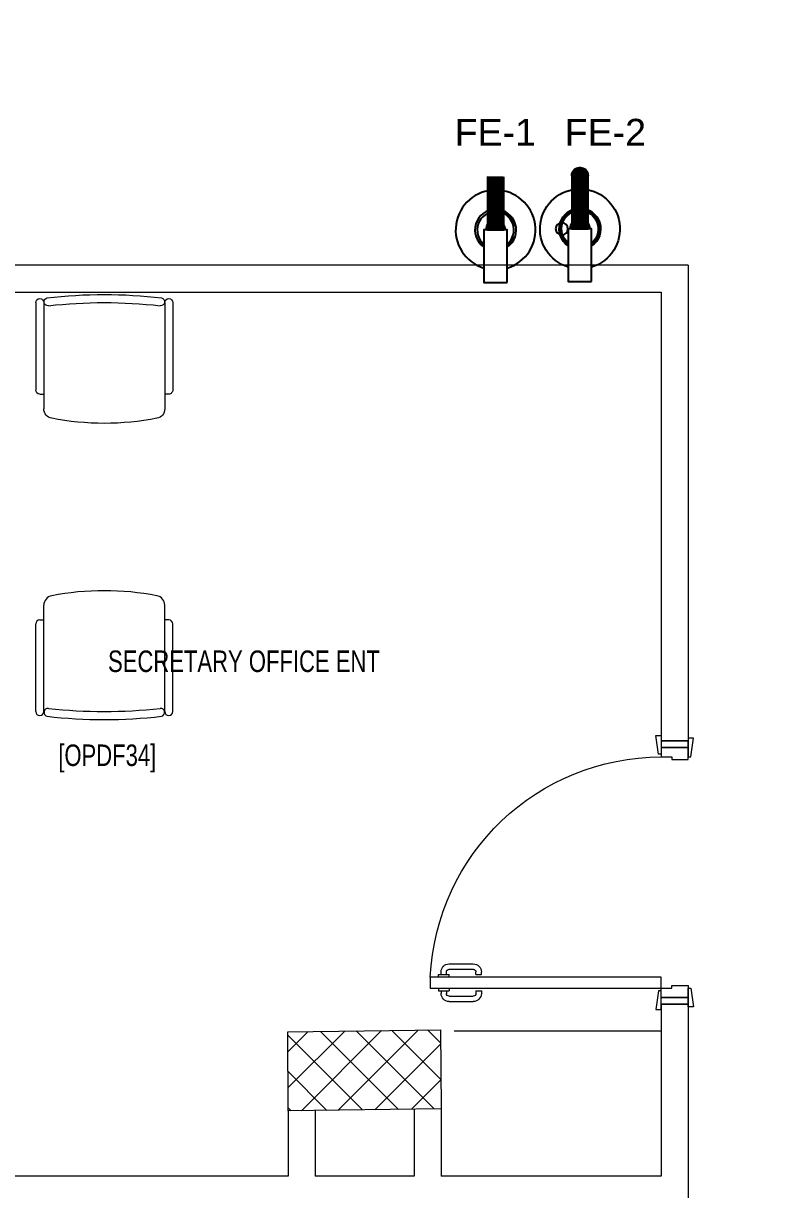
# Model space of a CAD drawing. Extents: x -234346 to 58427, y -132654 to -82394.
# Drawn here: x -31526 to -28752, y -109183 to -104843 of the extents above; entities that cross this region are included whole.
import ezdxf

# ---------------------------------------------------------------- set-up
doc = ezdxf.new("R2010")
doc.units = 0
doc.header["$LTSCALE"] = 8
doc.layers.get('0').update_dxf_attribs({"color": 9, "lineweight": 5})
for name, color, linetype in [('3-MEC-FIRE-EXTIN', 1, 'Continuous'), ('F-FIR-S-texts', 1, 'Continuous'), ('FIRE', 1, 'Continuous')]:
    doc.layers.add(name, color=color, linetype=linetype)
for name, color, linetype, lineweight in [('72_EGR_BASE_TEXT', 9, 'Continuous', 5), ('72_EGR_EQP_TAG', 9, 'Continuous', 5), ('C-HYDR-CTCH', 9, 'Continuous', 5), ('Hatch', 9, 'Continuous', 5), ('LOADING', 9, 'Continuous', 5), ('Structure', 9, 'Continuous', 5), ('Walls', 9, 'Continuous', 5), ('Wooden Joinery', 9, 'Continuous', 5)]:
    doc.layers.add(name, color=color, linetype=linetype, lineweight=lineweight)
doc.styles.add('ARIAL', font='arial.ttf')
doc.styles.add('X3G_ENTITY_9EC9', font='swisscl.ttf', dxfattribs={"height": 0.2})
doc.styles.add('X3G_ENTITY_9F38', font='swisscl.ttf', dxfattribs={"height": 0.2})

# ---------------------------------------------------------------- blocks, each defined once
blk = doc.blocks.new('A$C78DF3B07')
h = blk.add_hatch()
h.set_pattern_fill('ANSI31', color=256, scale=0.1, style=0)
h.set_pattern_definition([(45, (-107.481388, -137.98876), (-0.0088388348, 0.0088388348), [])])
edge = h.paths.add_edge_path()
edge.add_line((19.86, 5.97), (9.86, 5.97))
edge.add_line((9.86, 5.97), (9.86, 9.03))
edge.add_line((9.86, 9.03), (19.86, 9.03))
edge.add_arc((19.86, 7.5), 1.53, -90, 90, ccw=False)
at = {"ltscale": 1000}
for p, q in [((6.87, 9.69), (8.17, 10.99)), ((6.97, 9.69), (8.36, 11.08)), ((7.08, 9.69), (8.54, 11.15)), ((7.5, 10), (8.7, 11.2)), ((7.99, 10.39), (8.85, 11.24)), ((8.25, 10.54), (8.99, 11.28)), ((8.46, 10.64), (9.12, 11.31)), ((8.64, 10.71), (9.25, 11.33)), ((8.8, 10.77), (9.38, 11.35)), ((8.95, 10.82), (9.5, 11.36)), ((9.09, 10.85), (9.61, 11.37)), ((9.23, 10.88), (9.72, 11.38)), ((9.35, 10.9), (9.83, 11.38)), ((9.48, 10.92), (9.94, 11.38)), ((9.59, 10.93), (10.04, 11.37)), ((9.71, 10.94), (10.14, 11.37)), ((9.82, 10.94), (10.24, 11.36)), ((9.92, 10.94), (10.33, 11.35)), ((10.02, 10.94), (10.43, 11.34)), ((10.12, 10.93), (10.52, 11.32)), ((10.22, 10.92), (10.61, 11.31)), ((10.32, 10.91), (10.7, 11.29)), ((10.41, 10.9), (10.78, 11.27)), ((10.5, 10.88), (10.87, 11.25)), ((10.59, 10.86), (10.95, 11.22)), ((10.67, 10.84), (11.03, 11.2)), ((10.76, 10.82), (11.11, 11.17)), ((10.84, 10.8), (11.19, 11.14)), ((10.92, 10.77), (11.27, 11.12)), ((11, 10.75), (11.34, 11.09)), ((11.08, 10.72), (11.42, 11.05)), ((11.15, 10.69), (11.49, 11.02)), ((11.23, 10.66), (11.56, 10.99)), ((6.66, 9.69), (7.67, 10.7)), ((6.76, 9.69), (7.95, 10.88)), ((7.19, 9.69), (7.35, 9.86)), ((11.3, 10.62), (11.63, 10.95)), ((11.37, 10.59), (11.7, 10.92)), ((11.45, 10.55), (11.77, 10.88)), ((11.51, 10.52), (11.84, 10.84)), ((11.58, 10.48), (11.9, 10.8)), ((11.65, 10.44), (11.97, 10.76)), ((11.71, 10.4), (12.03, 10.72)), ((11.78, 10.36), (12.09, 10.67)), ((11.84, 10.31), (12.16, 10.63)), ((11.9, 10.27), (12.22, 10.58)), ((11.96, 10.22), (12.28, 10.54)), ((12.02, 10.18), (12.33, 10.49)), ((12.08, 10.13), (12.39, 10.44)), ((12.14, 10.08), (12.45, 10.39)), ((12.19, 10.03), (12.5, 10.34)), ((12.25, 9.98), (12.56, 10.29)), ((12.3, 9.92), (12.61, 10.24)), ((12.35, 9.87), (12.66, 10.18)), ((12.4, 9.82), (12.72, 10.13)), ((12.45, 9.76), (12.77, 10.07)), ((12.5, 9.7), (12.82, 10.01)), ((12.55, 9.64), (12.86, 9.96)), ((12.6, 9.58), (12.91, 9.9)), ((12.64, 9.52), (12.96, 9.84)), ((12.69, 9.46), (13, 9.78)), ((12.73, 9.4), (13.05, 9.71)), ((12.77, 9.33), (13.09, 9.65)), ((12.81, 9.27), (13.13, 9.59)), ((12.85, 9.2), (13.17, 9.52)), ((12.89, 9.13), (13.21, 9.46)), ((12.93, 9.06), (13.25, 9.39)), ((12.96, 8.99), (13.29, 9.32)), ((12.99, 8.92), (13.32, 9.25)), ((13.03, 8.85), (13.36, 9.18)), ((13.06, 8.77), (13.39, 9.11)), ((13.09, 8.7), (13.43, 9.03)), ((13.12, 8.62), (13.46, 8.96)), ((13.14, 8.54), (13.49, 8.88)), ((13.17, 8.46), (13.51, 8.8)), ((12.87, 5.82), (13.63, 6.59)), ((12.98, 6.04), (13.66, 6.73)), ((13.06, 6.23), (13.69, 6.86)), ((13.12, 6.39), (13.71, 6.98)), ((13.17, 6.55), (13.72, 7.1)), ((13.19, 8.37), (13.54, 8.73)), ((13.21, 8.29), (13.57, 8.65)), ((13.21, 6.69), (13.73, 7.22)), ((13.23, 8.2), (13.59, 8.56)), ((13.24, 6.83), (13.74, 7.33)), ((13.25, 8.11), (13.62, 8.48)), ((13.26, 8.02), (13.64, 8.4)), ((13.26, 6.96), (13.74, 7.44)), ((13.28, 7.93), (13.66, 8.31)), ((13.28, 7.08), (13.74, 7.55)), ((13.29, 7.83), (13.67, 8.22)), ((13.29, 7.74), (13.69, 8.13)), ((13.29, 7.2), (13.74, 7.65)), ((13.3, 7.63), (13.7, 8.04)), ((13.3, 7.53), (13.72, 7.94)), ((13.3, 7.42), (13.73, 7.85)), ((13.3, 7.31), (13.73, 7.75)), ((6.73, 5.2), (6.84, 5.31)), ((6.78, 5.14), (6.94, 5.31)), ((6.82, 5.08), (7.05, 5.31)), ((6.87, 5.02), (7.16, 5.31)), ((6.92, 4.97), (7.23, 5.28)), ((6.97, 4.91), (7.28, 5.22)), ((7.02, 4.86), (7.33, 5.17)), ((7.07, 4.8), (7.38, 5.11)), ((7.12, 4.75), (7.43, 5.06)), ((7.18, 4.7), (7.49, 5.01)), ((7.23, 4.64), (7.54, 4.95)), ((7.29, 4.59), (7.6, 4.9)), ((7.35, 4.54), (7.66, 4.86)), ((7.4, 4.5), (7.72, 4.81)), ((7.46, 4.45), (7.77, 4.76)), ((7.52, 4.4), (7.84, 4.72)), ((7.58, 4.36), (7.9, 4.67)), ((7.64, 4.31), (7.96, 4.63)), ((7.71, 4.27), (8.03, 4.59)), ((7.77, 4.23), (8.09, 4.55)), ((7.84, 4.19), (8.16, 4.51)), ((7.9, 4.15), (8.23, 4.47)), ((7.97, 4.11), (8.3, 4.43)), ((8.04, 4.07), (8.37, 4.4)), ((10.63, 3.7), (11.32, 4.38)), ((10.77, 3.73), (11.54, 4.49)), ((10.91, 3.76), (11.82, 4.67)), ((11.07, 3.81), (13.55, 6.29)), ((11.23, 3.87), (13.49, 6.13)), ((11.41, 3.94), (13.42, 5.95)), ((11.61, 4.03), (13.33, 5.75)), ((11.84, 4.16), (13.2, 5.52)), ((12.16, 4.37), (12.99, 5.2)), ((12.69, 5.54), (13.6, 6.45)), ((8.11, 4.04), (8.44, 4.36)), ((8.18, 4), (8.51, 4.33)), ((8.25, 3.97), (8.59, 4.3)), ((8.33, 3.93), (8.66, 4.27)), ((8.4, 3.9), (8.74, 4.24)), ((8.48, 3.87), (8.82, 4.22)), ((8.55, 3.84), (8.9, 4.19)), ((8.63, 3.82), (8.99, 4.17)), ((8.71, 3.79), (9.07, 4.15)), ((8.8, 3.77), (9.16, 4.13)), ((8.88, 3.74), (9.25, 4.11)), ((8.96, 3.72), (9.34, 4.1)), ((9.05, 3.7), (9.43, 4.08)), ((9.14, 3.69), (9.53, 4.07)), ((9.23, 3.67), (9.62, 4.07)), ((9.32, 3.66), (9.72, 4.06)), ((9.41, 3.64), (9.83, 4.06)), ((9.51, 3.63), (9.93, 4.06)), ((9.61, 3.63), (10.05, 4.06)), ((9.71, 3.62), (10.16, 4.07)), ((9.81, 3.62), (10.28, 4.08)), ((9.92, 3.62), (10.4, 4.1)), ((10.03, 3.62), (10.53, 4.12)), ((10.14, 3.63), (10.67, 4.15)), ((10.26, 3.64), (10.81, 4.19)), ((10.38, 3.65), (10.96, 4.24)), ((10.5, 3.67), (11.13, 4.3))]:
    blk.add_line(p, q, dxfattribs=at)
blk.add_lwpolyline([(0, 9.69), (9.86, 9.69), (9.86, 5.31), (0, 5.31)], close=True)
blk.add_lwpolyline([(19.86, 5.97), (9.86, 5.97), (9.86, 9.03), (19.86, 9.03)])
blk.add_circle((9.86, 4.09), 1.15, dxfattribs=at)
for radius, start, end in [(7.5, 196.9771, 163.0229), (3.88, 214.3568, 145.6432), (3.44, 218.9156, 140.4795), (1.83, 270, 90)]:
    blk.add_arc((9.86, 7.5), radius, start, end, dxfattribs=at)
blk.add_arc((19.86, 7.5), 1.53, 270, 90)
blk = doc.blocks.new('A$C1A9759E8')
at = {"ltscale": 0.001, "xscale": 1.25810685, "yscale": 1.25810685, "zscale": 1.25810685, "rotation": 180}
blk.add_blockref('A$C78DF3B07', (26.92, 18.86), dxfattribs=at)
blk = doc.blocks.new('FFFF')
at = {"layer": '3-MEC-FIRE-EXTIN'}
h = blk.add_hatch(dxfattribs=at)
h.set_pattern_fill('ANSI31', color=5, scale=1.981518, angle=90, style=0)
h.set_pattern_definition([(45, (-32656.4517, -107891.00772), (0.175143127, -0.175143127), [])])
edge = h.paths.add_edge_path()
edge.add_line((-29804, -105367.6), (-29804, -105565.8))
edge.add_line((-29804, -105565.8), (-29743.2, -105565.8))
edge.add_line((-29743.2, -105565.8), (-29743.2, -105367.6))
at = {"layer": '3-MEC-FIRE-EXTIN', "color": 5, "ltscale": 1000}
for p, q in [((-29802.5, -105504.1), (-29788.9, -105490.5)), ((-29798.8, -105502.5), (-29786.3, -105490)), ((-29795.5, -105501.3), (-29783.8, -105489.6)), ((-29753, -105500.8), (-29746.2, -105494)), ((-29751.4, -105501.4), (-29744.7, -105494.6)), ((-29749.9, -105501.9), (-29743.2, -105495.2)), ((-29748.4, -105502.5), (-29741.7, -105495.9)), ((-29746.9, -105503.1), (-29740.3, -105496.5)), ((-29745.4, -105503.8), (-29738.9, -105497.2)), ((-29744, -105504.4), (-29737.5, -105498)), ((-29742.6, -105505.1), (-29736.1, -105498.7)), ((-29741.2, -105505.8), (-29734.8, -105499.5)), ((-29739.8, -105506.6), (-29733.5, -105500.2)), ((-29738.5, -105507.4), (-29732.2, -105501.1)), ((-29737.2, -105508.2), (-29730.9, -105501.9)), ((-29735.9, -105509), (-29729.7, -105502.7)), ((-29734.7, -105509.8), (-29728.5, -105503.6)), ((-29733.5, -105510.7), (-29727.2, -105504.5)), ((-29732.3, -105511.6), (-29726.1, -105505.4)), ((-29731.1, -105512.5), (-29724.9, -105506.3)), ((-29729.9, -105513.5), (-29723.7, -105507.3)), ((-29728.8, -105514.4), (-29722.6, -105508.3)), ((-29727.7, -105515.4), (-29721.5, -105509.3)), ((-29726.6, -105516.5), (-29720.4, -105510.3)), ((-29725.5, -105517.5), (-29719.4, -105511.3)), ((-29724.5, -105518.5), (-29718.3, -105512.4)), ((-29723.5, -105519.6), (-29717.3, -105513.5)), ((-29722.5, -105520.7), (-29716.3, -105514.6)), ((-29721.5, -105521.9), (-29715.3, -105515.7)), ((-29720.5, -105523), (-29714.4, -105516.8)), ((-29719.6, -105524.2), (-29713.4, -105518)), ((-29718.7, -105525.4), (-29712.5, -105519.2)), ((-29717.8, -105526.6), (-29711.6, -105520.4)), ((-29717, -105527.9), (-29710.7, -105521.6)), ((-29716.1, -105529.1), (-29709.9, -105522.8)), ((-29715.3, -105530.4), (-29709, -105524.1)), ((-29714.5, -105531.7), (-29708.2, -105525.4)), ((-29713.8, -105533.1), (-29707.4, -105526.7)), ((-29713.1, -105534.5), (-29706.6, -105528)), ((-29712.4, -105535.9), (-29705.9, -105529.4)), ((-29711.7, -105537.3), (-29705.2, -105530.8)), ((-29711, -105538.7), (-29704.5, -105532.2)), ((-29710.4, -105540.2), (-29703.8, -105533.6)), ((-29709.8, -105541.7), (-29703.1, -105535)), ((-29709.3, -105543.3), (-29702.5, -105536.5)), ((-29708.7, -105544.8), (-29701.9, -105538)), ((-29708.2, -105546.4), (-29701.3, -105539.5)), ((-29707.8, -105548.1), (-29700.8, -105541.1)), ((-29707.3, -105549.7), (-29700.3, -105542.7)), ((-29706.9, -105551.5), (-29699.8, -105544.3)), ((-29730.2, -105621), (-29701.3, -105592.1)), ((-29730.2, -105623.1), (-29702.6, -105595.5)), ((-29723.9, -105612.6), (-29700.2, -105588.9)), ((-29834, -105613.4), (-29827.8, -105607.2)), ((-29833.1, -105614.6), (-29826.9, -105608.4)), ((-29832.1, -105615.7), (-29826, -105609.5)), ((-29831.2, -105616.8), (-29825, -105610.7)), ((-29830.2, -105617.9), (-29824, -105611.8)), ((-29829.1, -105619), (-29823, -105612.9)), ((-29828.1, -105620.1), (-29822, -105613.9)), ((-29827.1, -105621.1), (-29820.9, -105615)), ((-29826, -105622.1), (-29819.8, -105616)), ((-29824.9, -105623.1), (-29818.7, -105617)), ((-29823.8, -105624.1), (-29817.6, -105618)), ((-29822.6, -105625.1), (-29817, -105619.5)), ((-29821.5, -105626), (-29817, -105621.6)), ((-29820.3, -105627), (-29817, -105623.7)), ((-29819.1, -105627.9), (-29817, -105625.8)), ((-29730.2, -105625.2), (-29704.4, -105599.3)), ((-29730.2, -105627.3), (-29706.7, -105603.7)), ((-29730.2, -105618.8), (-29726.9, -105615.5)), ((-29730.1, -105629.3), (-29710.2, -105609.3))]:
    blk.add_line(p, q, dxfattribs=at)
at = {"layer": '3-MEC-FIRE-EXTIN', "color": 5}
blk.add_lwpolyline([(-29804, -105367.6), (-29804, -105565.8), (-29743.2, -105565.8), (-29743.2, -105367.6)], dxfattribs=at)
blk.add_lwpolyline([(-29730.2, -105761.2), (-29730.2, -105565.8), (-29817, -105565.8), (-29817, -105761.2)], close=True, dxfattribs=at)
at = {"layer": '3-MEC-FIRE-EXTIN', "color": 5, "ltscale": 1000}
for radius, start, end in [(148.6, 286.9771, 253.0229), (76.9, 304.3568, 235.6432), (68.2, 309.5205, 231.0844), (36.2, 0, 180)]:
    blk.add_arc((-29773.6, -105565.8), radius, start, end, dxfattribs=at)
at = {"layer": '3-MEC-FIRE-EXTIN', "xscale": -15.75000000065193, "yscale": 15.75, "zscale": 15.75, "rotation": 90}
blk.add_blockref('A$C1A9759E8', (-29311.3, -105333.3), dxfattribs=at)
at = {"layer": 'F-FIR-S-texts', "lineweight": 15, "style": 'ARIAL'}
for s, p in [('FE-1', (-29925.9, -105252.3)), ('FE-2', (-29516.5, -105252.3))]:
    blk.add_text(s, height=100, dxfattribs=at).set_placement(p)
blk = doc.blocks.new('A$C72370EFE')
at = {"layer": 'Wooden Joinery'}
for p, q in [((-0.01, -0.04), (-0.02, -0.04)), ((-0.01, -0.03), (-0.01, -0.07)), ((0, -0.03), (-0.01, -0.03)), ((0.04, -0.03), (0.05, -0.03)), ((0.05, -0.03), (0.05, -0.07)), ((0.05, -0.04), (0.06, -0.04)), ((-0.05, -0.07), (-0.05, -0.16)), ((-0.03, -0.07), (-0.03, -0.16)), ((-0.01, -0.06), (-0.02, -0.06)), ((0, -0.07), (-0.01, -0.07)), ((0.04, -0.07), (0.05, -0.07)), ((0.05, -0.06), (0.06, -0.06)), ((0.07, -0.07), (0.07, -0.16)), ((0.09, -0.07), (0.09, -0.16)), ((-0.01, -0.17), (-0.02, -0.17)), ((-0.01, -0.17), (-0.01, -0.19)), ((0.05, -0.17), (0.06, -0.17)), ((0.05, -0.17), (0.05, -0.19)), ((-0.01, -0.19), (-0.02, -0.19)), ((0.05, -0.19), (0.06, -0.19))]:
    blk.add_line(p, q, dxfattribs=at)
for centre, radius, start, end in [((-0.02, -0.07), 0.03, 90, 180), ((0.06, -0.07), 0.03, 0, 90), ((-0.02, -0.07), 0.01, 90, 180), ((0.06, -0.07), 0.01, 0, 90), ((-0.02, -0.16), 0.03, 180, 270), ((-0.02, -0.16), 0.01, 180, 270), ((0.06, -0.16), 0.01, 270, 0), ((0.06, -0.16), 0.03, 270, 0)]:
    blk.add_arc(centre, radius, start, end, dxfattribs=at)
blk = doc.blocks.new('A$C5DAD61B4')
at = {"layer": 'Wooden Joinery'}
for points in [[(80, 959.1), (80, 969.1), (10, 979.1), (10, 959.1)], [(940, 959.1), (940, 969.1), (1010, 979.1), (1010, 959.1)], [(70, 859.1), (70, 849.1), (0, 839.1), (0, 859.1)], [(120, 859.1), (120, 0), (80, 0), (80, 859.1)], [(950, 859.1), (950, 849.1), (1020, 839.1), (1020, 859.1)]]:
    blk.add_lwpolyline(points, close=True, dxfattribs=at)
for points in [[(45, 859.1), (45, 959.1), (20, 959.1), (20, 859.1), (45, 859.1)], [(45, 859.1), (80, 859.1), (80, 899.1), (90, 899.1), (90, 959.1), (45, 959.1), (45, 859.1)], [(975, 859.1), (940, 859.1), (940, 899.1), (930, 899.1), (930, 959.1), (975, 959.1), (975, 859.1)], [(975, 859.1), (975, 959.1), (1000, 959.1), (1000, 859.1), (975, 859.1)]]:
    blk.add_lwpolyline(points, dxfattribs=at)
blk.add_arc((80, 859.1), 860, 272.666, 0, dxfattribs=at)
at = {"layer": 'Wooden Joinery', "xscale": 999.9999999998854, "yscale": 999.9999999998854, "zscale": 999.9999999998854, "rotation": 180}
blk.add_blockref('A$C72370EFE', (120, 0), dxfattribs=at)
blk = doc.blocks.new('A$C47696aed')
at = {"layer": 'Hatch'}
h = blk.add_hatch(dxfattribs=at)
h.set_pattern_fill('ANSI37', color=256, scale=30)
h.paths.add_polyline_path([(50952.7, 21917.9), (50348.7, 21909.7), (50352.6, 21621.3), (50956.6, 21629.5)])
h.paths.add_polyline_path([(43791.9, 21910.1), (43208.4, 21904.7), (43188.5, 21613.3), (43772, 21618.7)])
h.paths.add_polyline_path([(29414.9, 21902.8), (28815.8, 21898.7), (28810.1, 21605.6), (29409.2, 21609.7)])
h.paths.add_polyline_path([(36600.2, 21904.9), (35999, 21897.4), (35990.7, 21611.8), (36591.9, 21619.3)])
h.paths.add_polyline_path([(22195.7, 21912), (21589.3, 21890.2), (21603.8, 21597.6), (22210.2, 21619.5)])
h.paths.add_polyline_path([(15459.1, 21901.7), (14237.2, 21925.6), (14230.7, 21629.5), (15452.7, 21605.5)])
h.paths.add_polyline_path([(15473.2, 14701.6), (14258.2, 14685.8), (14244.7, 14393.4), (15459.7, 14409.1)])
h.paths.add_polyline_path([(15447.1, 7508.4), (14244, 7492.4), (14238.3, 7199.4), (15441.4, 7215.3)])
h.paths.add_polyline_path([(15465.6, 309.7), (14269, 298.3), (14271.8, 3.8), (15468.5, 15.2)])
h.paths.add_polyline_path([(7830.6, 311.8), (7227.1, 308.1), (7237.7, 22.6), (7841.3, 26.3)])
h.paths.add_polyline_path([(7815.2, 7509.8), (7218.4, 7511.4), (7218.2, 7210.2), (7815.1, 7208.6)])
h.paths.add_polyline_path([(7825.1, 14699.4), (7205.8, 14700.6), (7195.2, 14397.6), (7814.5, 14396.4)])
h.paths.add_polyline_path([(7801.7, 21878.7), (7201.1, 21893.2), (7197.5, 21603.6), (7798.1, 21589.1)])
h.paths.add_polyline_path([(602.6, 21876.9), (0, 21899.6), (1.9, 21611.2), (604.5, 21588.5)])
h.paths.add_polyline_path([(610.4, 7498.6), (8.3, 7491.6), (11.7, 7200), (613.7, 7206.9)])
h.paths.add_polyline_path([(627.9, 303.9), (29.5, 302.9), (34.3, 2.3), (632.7, 3.3)])
h.paths.add_polyline_path([(22214.6, 317.2), (21608.9, 304.3), (21614.6, 3.1), (22220.3, 16)])
h.paths.add_polyline_path([(22208.1, 7509.7), (21613.7, 7492.1), (21615.8, 7195.5), (22210.2, 7213.1)])
h.paths.add_polyline_path([(22199.3, 14717.7), (21600.4, 14710), (21604.4, 14409.9), (22203.4, 14417.6)])
h.paths.add_polyline_path([(29399.7, 14702.4), (28797.7, 14707.1), (28802, 14415), (29403.9, 14410.3)])
h.paths.add_polyline_path([(29403.4, 7519.8), (28799.6, 7502.2), (28813, 7202.1), (29413.1, 7223.2)])
h.paths.add_polyline_path([(29419.5, 303.8), (28815.7, 310.4), (28813.3, 24.7), (29417.2, 18.1)])
h.paths.add_polyline_path([(36618, 314.2), (36020.7, 299.7), (36029.7, 0), (36627, 14.6)])
h.paths.add_polyline_path([(36610.7, 7502.6), (36009.5, 7504.5), (36010.6, 7207.3), (36611.9, 7205.4)])
h.paths.add_polyline_path([(36574.3, 14706.4), (35993.4, 14711.1), (36013.1, 14421.3), (36594, 14416.6)])
h.paths.add_polyline_path([(43777.6, 14705.7), (43180, 14719.4), (43182, 14427.5), (43779.6, 14413.8)])
h.paths.add_polyline_path([(43778.6, 7507.1), (43210.2, 7499.5), (43212, 7205.4), (43780.5, 7213)])
h.paths.add_polyline_path([(43815.7, 310), (43210.4, 307.3), (43211.8, 2.8), (43817, 5.4)])
h.paths.add_polyline_path([(50989.9, 309.5), (50401.9, 325.5), (50388.7, 18.3), (50976.7, 2.3)])
h.paths.add_polyline_path([(50974.1, 7508.9), (50370.9, 7510), (50368.9, 7213.4), (50972.2, 7212.3)])
at = {"layer": 'C-HYDR-CTCH', "color": 4, "flags": 128}
blk.add_lwpolyline([(43212, 7205.4), (43210.2, 7499.5), (43778.6, 7507.1), (43780.5, 7213), (43212, 7205.4)], dxfattribs=at)
blk = doc.blocks.new('GF21016-P')
at = {"layer": 'LOADING', "extrusion": (-1.24384e-09, -1.20261e-09, -1)}
for p, q in [((0.0128, 0.0179), (0.0128, 0.4136)), ((0.4628, 0.0179), (0.4628, 0.4136)), ((-0.0022, 0.3585), (0.0128, 0.3585)), ((0.4778, 0.3585), (0.4628, 0.3585)), ((-0.0172, 0.0179), (-0.0172, 0.3435)), ((0.4928, 0.0179), (0.4928, 0.3435)), ((0.4778, 0.0029), (0.4778, 0.0029))]:
    blk.add_line(p, q, dxfattribs=at)
for centre, radius, start, end in [((-0.0478, 0.4136), 0.035, 0, 80.6557), ((-0.2378, -0.5362), 1.0036, 78.7568, 101.2432), ((-0.4278, 0.4136), 0.035, 99.3443, 180), ((0.0022, 0.3435), 0.015, 0, 90), ((-0.4778, 0.3435), 0.015, 90, 180), ((0.0022, 0.0179), 0.015, 270, 0), ((0.0022, 0.0179), 0.015, 180, 270), ((-0.0284, 0.0145), 0.015, 284.3864, 95.5209), ((-0.2378, 1.8734), 1.8855, 263.5119, 276.4881), ((-0.2378, 1.8928), 1.8749, 263.6341, 276.3659), ((-0.4471, 0.0145), 0.015, 84.4791, 255.6136), ((-0.4778, 0.0179), 0.015, 270, 0), ((-0.4778, 0.0179), 0.015, 180, 270)]:
    blk.add_arc(centre, radius, start, end, dxfattribs=at)
blk = doc.blocks.new('1stF')
at = {"layer": 'Walls', "color": 9}
for p, q in [((-29052.3, -105742.6, 0.1), (-37052.3, -105742.6, 0.1)), ((-29052.3, -105742.6, 0.1), (-29052.3, -107512.6, 0.1)), ((-33352.3, -105842.6, 0.1), (-29152.3, -105842.6, 0.1)), ((-29152.3, -105842.6, 0.1), (-29152.3, -107512.6, 0.1)), ((-29152.3, -107512.6, 0.1), (-29052.3, -107512.6, 0.1)), ((-29152.3, -108492.6, 0.1), (-29152.3, -109132.6, 0.1)), ((-29152.3, -108492.6, 0.1), (-29052.3, -108492.6, 0.1)), ((-29052.3, -108492.6, 0.1), (-29052.3, -111352.6, 0.1)), ((-30539.7, -108889.5, 0.1), (-30539.7, -109132.9, 0.1)), ((-30439.7, -108889.5, 0.1), (-30439.7, -109132.9, 0.1)), ((-30071.3, -108883.2, 0.1), (-30071.2, -109132.9, 0.1)), ((-29971.2, -108881.9, 0.1), (-29971.2, -109132.9, 0.1)), ((-30539.7, -109132.9, 0.1), (-33352.3, -109132.6, 0.1)), ((-30071.2, -109132.9, 0.1), (-30439.7, -109132.9, 0.1)), ((-29152.3, -109132.6, 0.1), (-29971.2, -109132.9, 0.1))]:
    blk.add_line(p, q, dxfattribs=at)
at = {"layer": 'Wooden Joinery', "color": 9}
blk.add_line((-29152.3, -108592.6, 0.1), (-29922.3, -108592.6, 0.1), dxfattribs=at)
at = {"layer": 'LOADING', "color": 9, "extrusion": (2.67577e-11, -8.17196e-07, -1), "xscale": -1000, "yscale": 999.9999999999999, "zscale": 999.9999999999999, "rotation": 180.0000251128832}
blk.add_blockref('GF21016-P', (30986.6, -105863.9, 0.1), dxfattribs=at)
at = {"layer": 'LOADING', "color": 9, "extrusion": (2.67577e-11, 8.17196e-07, -1), "xscale": 1000, "yscale": 1000, "zscale": 1000, "rotation": 359.9999748871168}
blk.add_blockref('GF21016-P', (30986.6, -107421.3, -0.1), dxfattribs=at)
at = {"layer": 'Structure', "color": 9}
blk.add_blockref('A$C47696aed', (-73751.7, -116094.9, 0.1), dxfattribs=at)
at = {"layer": 'Wooden Joinery', "color": 9, "xscale": -1, "rotation": 270}
blk.add_blockref('A$C5DAD61B4', (-30011.4, -108512.6, 0.1), dxfattribs=at)
at = {"layer": '72_EGR_BASE_TEXT', "color": 9, "char_height": 80, "attachment_point": 2}
for s, insert, style in [('SECRETARY OFFICE ENT', (-30704.8, -107176.4, 0.1), 'X3G_ENTITY_9EC9'), ('[OPDF34]', (-31213.3, -107526.2, 0.1), 'X3G_ENTITY_9F38')]:
    blk.add_mtext(s, dxfattribs=dict(at, insert=insert, style=style))

msp = doc.modelspace()

# ---------------------------------------------------------------- block references
at = {"layer": '72_EGR_EQP_TAG'}
msp.add_blockref('1stF', (0, 0), dxfattribs=at)
at = {"layer": 'FIRE'}
msp.add_blockref('FFFF', (5.1, -45.8), dxfattribs=at)

doc.saveas('drawing.dxf')
